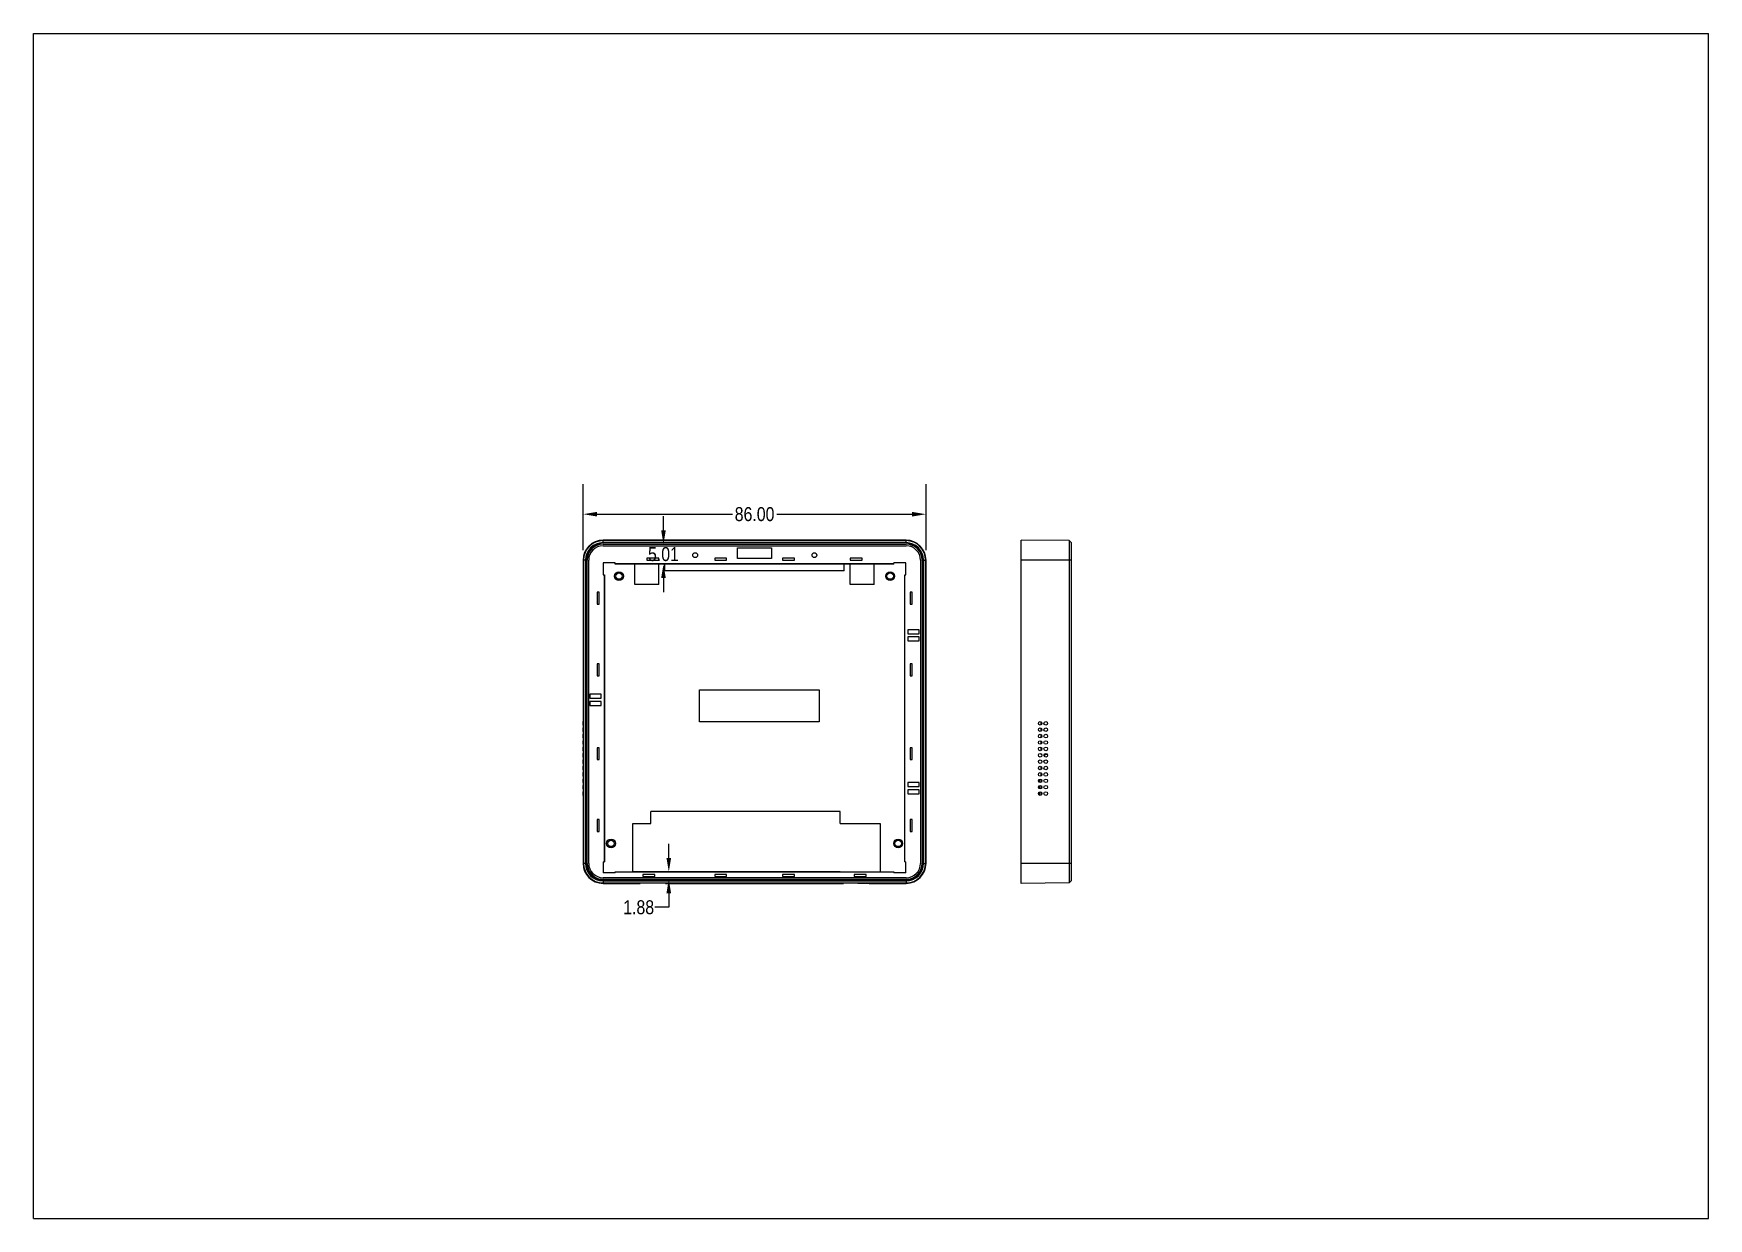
# Model space of a CAD drawing. Header units: millimetres. Extents: x 0 to 709, y 0 to 297.
# Drawn here: x 0 to 420, y 0 to 297 of the extents above; entities that cross this region are included whole.
import ezdxf

# ---------------------------------------------------------------- set-up
doc = ezdxf.new("R2010")
doc.units = ezdxf.units.MM
doc.header["$LTSCALE"] = 23.1
doc.header["$PDMODE"] = 3
doc.header["$PDSIZE"] = 8
doc.layers.get('0').update_dxf_attribs({"linetype": 'CONTINUOUS'})
doc.layers.get('Defpoints').update_dxf_attribs({"linetype": 'CONTINUOUS'})
doc.layers.add('02___PRT_ALL_AXES', color=7, linetype='CONTINUOUS')
doc.layers.add('03___PRT_ALL_CURVES', color=7, linetype='CONTINUOUS')
doc.styles.get("Standard").update_dxf_attribs({"font": 'txt', "width": 0.85})
doc.dimstyles.get("Standard").update_dxf_attribs({"dimtxt": 3.5, "dimasz": 3.5, "dimexe": 0.18, "dimexo": 0.0625, "dimgap": 0.09, "dimtad": 1, "dimdsep": 46, "dimtxsty": 'Standard', "dimcen": 0.09, "dimadec": 0, "dimazin": 0, "dimtol": 1, "dimtp": 0.01, "dimtm": 0.01, "dimtfac": 1, "dimtofl": 0, "dimtmove": 0, "dimatfit": 3, "dimfxl": 1, "dimtolj": 1, "dimarcsym": 0})

# ---------------------------------------------------------------- blocks, each defined once
blk = doc.blocks.new('*D0')
at = {"color": 0, "lineweight": -2, "transparency": 16777216}
for p, q in [((137.81, 167.5), (137.81, 184.08)), ((223.81, 167.48), (223.81, 184.08)), ((141.31, 176.52), (175.26, 176.52)), ((186.35, 176.52), (220.31, 176.52))]:
    blk.add_line(p, q, dxfattribs=at)
for points in [[(141.31, 175.94), (141.31, 177.1), (137.81, 176.52)], [(220.31, 177.1), (220.31, 175.94), (223.81, 176.52)]]:
    blk.add_solid(points, dxfattribs=at)
at = {"layer": 'Defpoints', "color": 0, "lineweight": -3, "transparency": 16777216}
for p in [(223.81, 176.52), (137.81, 164.88), (223.81, 164.86)]:
    blk.add_point(p, dxfattribs=at)
at = {"color": 0, "lineweight": -2, "transparency": 16777216, "insert": (180.81, 176.52), "char_height": 3.5, "attachment_point": 5}
blk.add_mtext('\\A1;86.00', dxfattribs=at)
blk = doc.blocks.new('*D1')
at = {"color": 0, "lineweight": -2, "transparency": 16777216}
for p, q in [((157.96, 172.51), (157.96, 176.01)), ((161.57, 169.01), (150.4, 169.01)), ((161.84, 164), (150.4, 164)), ((157.96, 160.5), (157.96, 157))]:
    blk.add_line(p, q, dxfattribs=at)
at = {"color": 0, "transparency": 16777216}
for points in [[(157.38, 172.51), (158.54, 172.51), (157.96, 169.01)], [(157.38, 160.5), (158.54, 160.5), (157.96, 164)]]:
    blk.add_solid(points, dxfattribs=at)
at = {"layer": 'Defpoints', "color": 0, "transparency": 16777216}
for p in [(157.96, 169.01), (164.2, 169.01), (164.46, 164)]:
    blk.add_point(p, dxfattribs=at)
at = {"color": 0, "transparency": 16777216, "insert": (157.96, 166.5), "char_height": 3.5, "attachment_point": 5}
blk.add_mtext('\\A1;5.01', dxfattribs=at)
blk = doc.blocks.new('*D2')
at = {"color": 0, "lineweight": -2, "transparency": 16777216}
for p, q in [((159.3, 90.38), (159.3, 93.88)), ((160.19, 84.99), (166.86, 84.99)), ((160.28, 86.88), (166.86, 86.88)), ((159.3, 81.49), (159.3, 77.99)), ((159.3, 77.99), (155.8, 77.99))]:
    blk.add_line(p, q, dxfattribs=at)
at = {"color": 0, "transparency": 16777216}
for points in [[(158.71, 90.38), (159.88, 90.38), (159.3, 86.88)], [(158.71, 81.49), (159.88, 81.49), (159.3, 84.99)]]:
    blk.add_solid(points, dxfattribs=at)
at = {"layer": 'Defpoints', "color": 0, "transparency": 16777216}
for p in [(157.56, 84.99), (157.65, 86.88), (159.3, 84.99)]:
    blk.add_point(p, dxfattribs=at)
at = {"color": 0, "transparency": 16777216, "insert": (151.74, 77.99), "char_height": 3.5, "attachment_point": 5}
blk.add_mtext('\\A1;1.88', dxfattribs=at)

msp = doc.modelspace()

# ---------------------------------------------------------------- linework, layer by layer
at = {"color": 7, "linetype": 'Continuous'}
for p, q in [((0, 0), (0, 297)), ((0, 297), (420, 297)), ((420, 0), (420, 297)), ((142.808, 169.393), (142.808, 170.002)), ((218.808, 170.002), (142.808, 170.002)), ((218.808, 169.897), (142.808, 169.897)), ((218.808, 169.393), (142.808, 169.393)), ((142.808, 169.11), (142.808, 169.01)), ((142.808, 169.11), (218.808, 169.11)), ((142.808, 169.01), (218.808, 169.01)), ((142.808, 168.602), (218.808, 168.602)), ((176.558, 165.397), (176.558, 168.107)), ((176.558, 168.107), (185.058, 168.107)), ((185.058, 168.107), (185.058, 165.397)), ((218.808, 169.393), (218.808, 170.002)), ((218.808, 169.11), (218.808, 169.01)), ((247.677, 84.002), (247.677, 170.002)), ((259.727, 169.897), (247.677, 170.002)), ((259.727, 169.897), (259.727, 84.107)), ((260.227, 169.393), (259.727, 169.897)), ((260.227, 169.393), (260.227, 84.612)), ((137.808, 165.002), (137.808, 89.002)), ((138.418, 165.002), (137.808, 165.002)), ((137.913, 165.002), (137.913, 89.002)), ((138.418, 165.002), (138.418, 89.002)), ((138.7, 89.002), (138.7, 165.002)), ((138.7, 165.002), (138.8, 165.002)), ((138.8, 89.002), (138.8, 165.002)), ((139.208, 89.002), (139.208, 165.002)), ((142.858, 164.302), (142.858, 161.302)), ((145.858, 164.302), (142.858, 164.302)), ((145.858, 164.002), (145.858, 164.302)), ((215.758, 164.047), (145.858, 164.047)), ((150.808, 164.002), (145.858, 164.002)), ((150.808, 158.902), (150.808, 164.032)), ((156.808, 164.032), (150.808, 164.032)), ((153.808, 165.502), (153.808, 165.002)), ((156.808, 165.502), (153.808, 165.502)), ((153.808, 165.002), (156.808, 165.002)), ((156.808, 165.002), (156.808, 165.502)), ((156.808, 158.902), (156.808, 164.032)), ((158.308, 164.002), (156.808, 164.002)), ((158.308, 162.302), (158.308, 164.032)), ((163.808, 164.032), (158.308, 164.032)), ((163.808, 164.032), (163.808, 163.997)), ((169.758, 163.997), (163.808, 163.997)), ((169.758, 164.032), (169.758, 163.997)), ((191.858, 164.032), (169.758, 164.032)), ((170.808, 165.502), (170.808, 165.002)), ((173.808, 165.502), (170.808, 165.502)), ((170.808, 165.002), (173.808, 165.002)), ((173.808, 165.002), (173.808, 165.502)), ((185.058, 165.397), (176.558, 165.397)), ((187.808, 165.502), (187.808, 165.002)), ((190.808, 165.502), (187.808, 165.502)), ((187.808, 165.002), (190.808, 165.002)), ((190.808, 165.002), (190.808, 165.502)), ((191.858, 164.032), (191.858, 163.997)), ((197.808, 163.997), (191.858, 163.997)), ((197.808, 164.032), (197.808, 163.997)), ((203.308, 164.032), (197.808, 164.032)), ((203.308, 162.302), (203.308, 164.032)), ((204.808, 164.002), (203.308, 164.002)), ((204.808, 165.502), (204.808, 165.002)), ((207.808, 165.502), (204.808, 165.502)), ((204.808, 165.002), (207.808, 165.002)), ((204.808, 158.902), (204.808, 164.032)), ((210.808, 164.032), (204.808, 164.032)), ((207.808, 165.002), (207.808, 165.502)), ((210.808, 158.902), (210.808, 164.032)), ((215.758, 164.002), (210.808, 164.002)), ((215.758, 164.002), (215.758, 164.302)), ((218.758, 164.302), (215.758, 164.302)), ((218.758, 161.302), (218.758, 164.302)), ((222.408, 165.002), (222.408, 89.002)), ((222.916, 165.002), (222.816, 165.002)), ((222.816, 165.002), (222.816, 89.002)), ((222.916, 165.002), (222.916, 89.002)), ((223.199, 165.002), (223.808, 165.002)), ((223.199, 89.002), (223.199, 165.002)), ((223.703, 89.002), (223.703, 165.002)), ((223.808, 89.002), (223.808, 165.002)), ((260.227, 165.002), (247.677, 165.002)), ((142.858, 161.302), (143.158, 161.302)), ((143.114, 161.302), (143.114, 89.402)), ((143.158, 161.302), (143.158, 89.402)), ((203.308, 162.302), (158.308, 162.302)), ((218.458, 161.302), (218.758, 161.302)), ((218.458, 89.402), (218.458, 161.302)), ((218.503, 89.402), (218.503, 161.302)), ((141.308, 157.002), (141.308, 154.002)), ((141.808, 157.002), (141.308, 157.002)), ((141.808, 154.002), (141.808, 157.002)), ((156.808, 158.902), (150.808, 158.902)), ((210.808, 158.902), (204.808, 158.902)), ((220.308, 157.002), (219.808, 157.002)), ((219.808, 157.002), (219.808, 154.002)), ((220.308, 154.002), (220.308, 157.002)), ((141.308, 154.002), (141.808, 154.002)), ((219.808, 154.002), (220.308, 154.002)), ((222.108, 147.552), (219.258, 147.552)), ((219.258, 147.552), (219.258, 146.552)), ((222.108, 146.552), (222.108, 147.552)), ((219.258, 146.552), (222.108, 146.552)), ((222.108, 145.752), (219.258, 145.752)), ((219.258, 145.752), (219.258, 144.752)), ((219.258, 144.752), (222.108, 144.752)), ((222.108, 144.752), (222.108, 145.752)), ((141.308, 139.002), (141.308, 136.002)), ((141.808, 139.002), (141.308, 139.002)), ((141.808, 136.002), (141.808, 139.002)), ((220.308, 139.002), (219.808, 139.002)), ((219.808, 139.002), (219.808, 136.002)), ((220.308, 136.002), (220.308, 139.002)), ((141.308, 136.002), (141.808, 136.002)), ((219.808, 136.002), (220.308, 136.002)), ((139.508, 131.402), (139.508, 130.402)), ((142.358, 131.402), (139.508, 131.402)), ((139.508, 130.402), (142.358, 130.402)), ((142.358, 130.402), (142.358, 131.402)), ((167.008, 124.502), (167.008, 132.502)), ((167.008, 132.502), (197.008, 132.502)), ((197.008, 132.502), (197.008, 124.502)), ((139.508, 129.602), (139.508, 128.602)), ((142.358, 129.602), (139.508, 129.602)), ((139.508, 128.602), (142.358, 128.602)), ((142.358, 128.602), (142.358, 129.602)), ((197.008, 124.502), (167.008, 124.502)), ((252.627, 123.702), (252.627, 124.502)), ((252.627, 122.102), (252.627, 122.902)), ((141.308, 118.002), (141.308, 115.002)), ((141.808, 118.002), (141.308, 118.002)), ((141.808, 115.002), (141.808, 118.002)), ((220.308, 118.002), (219.808, 118.002)), ((219.808, 118.002), (219.808, 115.002)), ((220.308, 115.002), (220.308, 118.002)), ((252.627, 120.502), (252.627, 121.302)), ((252.627, 118.902), (252.627, 119.702)), ((252.627, 117.302), (252.627, 118.102)), ((141.308, 115.002), (141.808, 115.002)), ((219.808, 115.002), (220.308, 115.002)), ((252.627, 116.302), (252.627, 116.502)), ((252.828, 116.302), (252.627, 116.302)), ((254.228, 116.302), (253.427, 116.302)), ((222.108, 109.252), (219.258, 109.252)), ((219.258, 109.252), (219.258, 108.252)), ((222.108, 108.252), (222.108, 109.252)), ((252.227, 109.852), (252.007, 109.852)), ((252.227, 109.302), (252.227, 109.852)), ((252.627, 112.502), (252.627, 113.302)), ((252.627, 110.902), (252.627, 111.702)), ((252.627, 109.302), (252.627, 110.102)), ((219.258, 108.252), (222.108, 108.252)), ((222.108, 107.452), (219.258, 107.452)), ((219.258, 107.452), (219.258, 106.452)), ((219.258, 106.452), (222.108, 106.452)), ((222.108, 106.452), (222.108, 107.452)), ((252.227, 107.702), (252.227, 108.502)), ((252.227, 106.102), (252.227, 106.902)), ((252.627, 107.702), (252.627, 108.502)), ((252.627, 106.102), (252.627, 106.902)), ((154.808, 99.002), (154.808, 102.002)), ((202.308, 102.002), (154.808, 102.002)), ((202.308, 99.002), (202.308, 102.002)), ((141.308, 100.002), (141.308, 97.002)), ((141.808, 100.002), (141.308, 100.002)), ((141.308, 97.002), (141.808, 97.002)), ((141.808, 97.002), (141.808, 100.002)), ((150.308, 86.878), (150.308, 99.002)), ((150.308, 99.002), (154.808, 99.002)), ((202.308, 99.002), (212.308, 99.002)), ((212.308, 99.002), (212.308, 86.902)), ((220.308, 100.002), (219.808, 100.002)), ((219.808, 100.002), (219.808, 97.002)), ((219.808, 97.002), (220.308, 97.002)), ((220.308, 97.002), (220.308, 100.002)), ((138.418, 89.002), (137.808, 89.002)), ((138.7, 89.002), (138.8, 89.002)), ((142.858, 89.402), (142.858, 86.652)), ((142.858, 89.402), (143.158, 89.402)), ((218.458, 89.402), (218.758, 89.402)), ((218.758, 86.652), (218.758, 89.402)), ((222.916, 89.002), (222.816, 89.002)), ((223.199, 89.002), (223.808, 89.002)), ((260.227, 89.002), (247.677, 89.002)), ((218.808, 85.402), (142.808, 85.402)), ((218.808, 84.994), (142.808, 84.994)), ((142.808, 84.894), (142.808, 84.994)), ((218.808, 84.894), (142.808, 84.894)), ((142.808, 84.612), (218.808, 84.612)), ((142.808, 84.612), (142.808, 84.002)), ((142.808, 84.107), (218.808, 84.107)), ((142.808, 84.002), (152.108, 84.002)), ((145.858, 86.652), (142.858, 86.652)), ((145.858, 86.902), (150.308, 86.902)), ((145.858, 86.652), (145.858, 86.902)), ((145.858, 86.858), (215.758, 86.858)), ((172.008, 86.878), (150.308, 86.878)), ((158.508, 84.02), (152.108, 84.02)), ((152.108, 84.002), (152.108, 84.02)), ((155.808, 86.202), (152.808, 86.202)), ((152.808, 86.202), (152.808, 85.702)), ((152.808, 85.702), (155.808, 85.702)), ((155.808, 85.702), (155.808, 86.202)), ((158.508, 84.002), (158.508, 84.02)), ((158.508, 84.002), (203.108, 84.002)), ((173.808, 86.202), (170.808, 86.202)), ((170.808, 86.202), (170.808, 85.702)), ((170.808, 85.702), (173.808, 85.702)), ((172.008, 86.942), (172.808, 86.942)), ((172.008, 86.942), (172.008, 86.878)), ((172.808, 86.942), (172.808, 86.878)), ((193.308, 86.878), (172.808, 86.878)), ((173.808, 85.702), (173.808, 86.202)), ((190.808, 86.202), (187.808, 86.202)), ((187.808, 86.202), (187.808, 85.702)), ((187.808, 85.702), (190.808, 85.702)), ((190.808, 85.702), (190.808, 86.202)), ((193.308, 86.942), (194.108, 86.942)), ((193.308, 86.942), (193.308, 86.878)), ((194.108, 86.942), (194.108, 86.878)), ((202.308, 86.878), (194.108, 86.878)), ((202.308, 86.902), (215.758, 86.902)), ((202.308, 86.902), (202.308, 86.878)), ((209.508, 84.02), (203.108, 84.02)), ((203.108, 84.002), (203.108, 84.02)), ((208.808, 86.202), (205.808, 86.202)), ((205.808, 86.202), (205.808, 85.702)), ((205.808, 85.702), (208.808, 85.702)), ((209.908, 84.071), (206.708, 84.071)), ((206.708, 84.071), (206.708, 84.043)), ((206.708, 84.043), (209.908, 84.043)), ((208.808, 85.702), (208.808, 86.202)), ((209.508, 84.002), (209.508, 84.02)), ((209.508, 84.002), (218.808, 84.002)), ((209.908, 84.043), (209.908, 84.071)), ((215.758, 86.902), (215.758, 86.652)), ((218.758, 86.652), (215.758, 86.652)), ((218.808, 84.894), (218.808, 84.994)), ((218.808, 84.612), (218.808, 84.002)), ((259.727, 84.107), (247.677, 84.002)), ((260.227, 84.612), (259.727, 84.107)), ((0, 0), (420, 0))]:
    msp.add_line(p, q, dxfattribs=at)
for centre, radius in [((146.808, 161.002), 1.1), ((146.808, 161.002), 0.8), ((214.808, 161.002), 1.1), ((214.808, 161.002), 0.8), ((252.427, 124.102), 0.45), ((252.427, 122.502), 0.45), ((253.827, 124.102), 0.45), ((253.827, 122.502), 0.45), ((252.427, 120.902), 0.45), ((252.427, 119.302), 0.45), ((252.427, 117.702), 0.45), ((253.827, 120.902), 0.45), ((253.827, 119.302), 0.45), ((253.827, 117.702), 0.45), ((252.427, 116.102), 0.45), ((252.427, 114.502), 0.45), ((253.827, 116.102), 0.45), ((253.827, 114.502), 0.45), ((252.427, 112.902), 0.45), ((252.427, 111.302), 0.45), ((252.427, 109.702), 0.45), ((253.827, 112.902), 0.45), ((253.827, 111.302), 0.45), ((253.827, 109.702), 0.45), ((252.427, 108.102), 0.45), ((252.427, 106.502), 0.45), ((253.827, 108.102), 0.45), ((253.827, 106.502), 0.45), ((144.808, 94.002), 1.1), ((144.808, 94.002), 0.8), ((216.808, 94.002), 1.1), ((216.808, 94.002), 0.8)]:
    msp.add_circle(centre, radius, dxfattribs=at)
for centre, radius, start, end in [((142.808, 165.002), 5, 90, 180), ((142.808, 165.002), 4.895, 90, 180), ((142.808, 165.002), 4.39, 90, 180), ((142.808, 165.002), 4.108, 90, 180), ((142.808, 165.002), 4.008, 90, 180), ((142.808, 165.002), 3.997, 90, 180), ((142.808, 165.002), 3.6, 90, 180), ((218.808, 165.002), 5, 0, 90), ((218.808, 165.002), 4.895, 0, 90), ((218.808, 165.002), 4.39, 0, 90), ((218.808, 165.002), 4.108, 0, 90), ((218.808, 165.002), 4.008, 0, 90), ((218.808, 165.002), 3.997, 0, 90), ((218.808, 165.002), 3.6, 0, 90), ((142.808, 89.002), 5, 180, 270), ((142.808, 89.002), 4.895, 180, 270), ((142.808, 89.002), 4.39, 180, 270), ((142.808, 89.002), 4.108, 180, 270), ((142.808, 89.002), 4.008, 180, 270), ((142.808, 89.002), 3.997, 180, 270), ((142.808, 89.002), 3.6, 180, 270), ((218.808, 89.002), 5, 270, 360), ((218.808, 89.002), 4.895, 270, 360), ((218.808, 89.002), 4.39, 270, 360), ((218.808, 89.002), 4.108, 270, 360), ((218.808, 89.002), 4.008, 270, 360), ((218.808, 89.002), 3.997, 270, 360), ((218.808, 89.002), 3.6, 270, 360)]:
    msp.add_arc(centre, radius, start, end, dxfattribs=at)
for centre in [(137.862, 124.102), (137.862, 122.502), (137.862, 120.902), (137.862, 119.302), (137.862, 117.702), (137.862, 116.102), (137.862, 114.502), (137.862, 112.902), (137.862, 111.302), (137.862, 109.702), (137.862, 108.102), (137.862, 106.502)]:
    msp.add_ellipse(centre, major_axis=(0, 0.45), ratio=0.0087269, start_param=-3.1415927, end_param=0, dxfattribs=at)
at = {"layer": '02___PRT_ALL_AXES', "color": 7, "linetype": 'Continuous'}
for centre in [(165.908, 166.252), (195.808, 166.252)]:
    msp.add_circle(centre, 0.6, dxfattribs=at)
at = {"layer": '03___PRT_ALL_CURVES', "color": 4, "linetype": 'Continuous'}
msp.add_line((253.528, 116.302), (253.528, 115.77), dxfattribs=at)

# ---------------------------------------------------------------- dimensions: what is measured, and where the dimension line sits
dim = msp.add_linear_dim(base=(223.808, 176.519), p1=(137.808, 164.877), p2=(223.808, 164.856), dimstyle='Standard', override={"dimexe": 7.56, "dimexo": 2.625, "dimtad": 0, "dimtih": 1, "dimtoh": 1, "dimzin": 0, "dimcen": 3.78, "dimtol": 0, "dimtdec": 4, "dimtzin": 0})
dim.commit()
dim.dimension.update_dxf_attribs({"geometry": '*D0', "text_midpoint": (180.808, 176.519)})
for base, p1, p2, picture, middle in [((157.958, 169.01), (164.463, 163.997), (164.199, 169.01), '*D1', (157.958, 166.504)), ((159.296, 84.994), (157.653, 86.878), (157.56, 84.994), '*D2', (151.74, 77.994))]:
    dim = msp.add_linear_dim(base=base, p1=p1, p2=p2, angle=90, dimstyle='Standard', override={"dimexe": 7.56, "dimexo": 2.625, "dimtad": 0, "dimtih": 1, "dimtoh": 1, "dimzin": 0, "dimcen": 3.78, "dimtol": 0, "dimtdec": 4, "dimtzin": 0})
    dim.commit()
    dim.dimension.update_dxf_attribs({"geometry": picture, "text_midpoint": middle})

doc.saveas('drawing.dxf')
